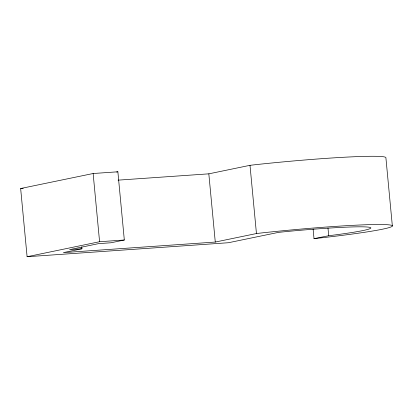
<?xml version="1.0" encoding="UTF-8"?>
<svg xmlns="http://www.w3.org/2000/svg" width="413" height="413" viewBox="0 0 413 413"><rect width="100%" height="100%" fill="white"/><g stroke="black" fill="none" stroke-linecap="round" stroke-linejoin="round"><path stroke-width="0.62" d="M313.111 229.081L314.014 238.642L328.707 235.73A83.034 4.347 -5.4 0 0 368.267 227.114A83.034 4.347 -5.4 0 0 289.115 231.295L278.589 232.354L228.456 242.725L27.098 256.721L20.65 188.509L93.137 173.512L117.875 171.793L124.323 240.005L110.932 242.777L98.562 243.639L69.565 249.638L81.939 248.776L81.759 246.866M116.662 172.04L117.875 171.793M118.087 180.145L208.828 173.837L249.999 165.319L255.905 164.637A104.634 5.477 -5.4 0 1 385.902 157.776L392.35 225.988M27.098 256.721L99.585 241.724L124.323 240.005M81.939 248.776L63.401 252.611L215.276 242.054L256.447 233.536L262.353 232.855A104.634 5.477 -5.4 0 1 389.103 224.868A104.634 5.477 -5.4 0 1 314.014 238.642M20.65 188.509L23.221 188.328M327.984 228.079L328.707 235.73M249.999 165.319L256.447 233.536M208.828 173.837L215.276 242.054M93.137 173.512L99.585 241.724"/></g></svg>
